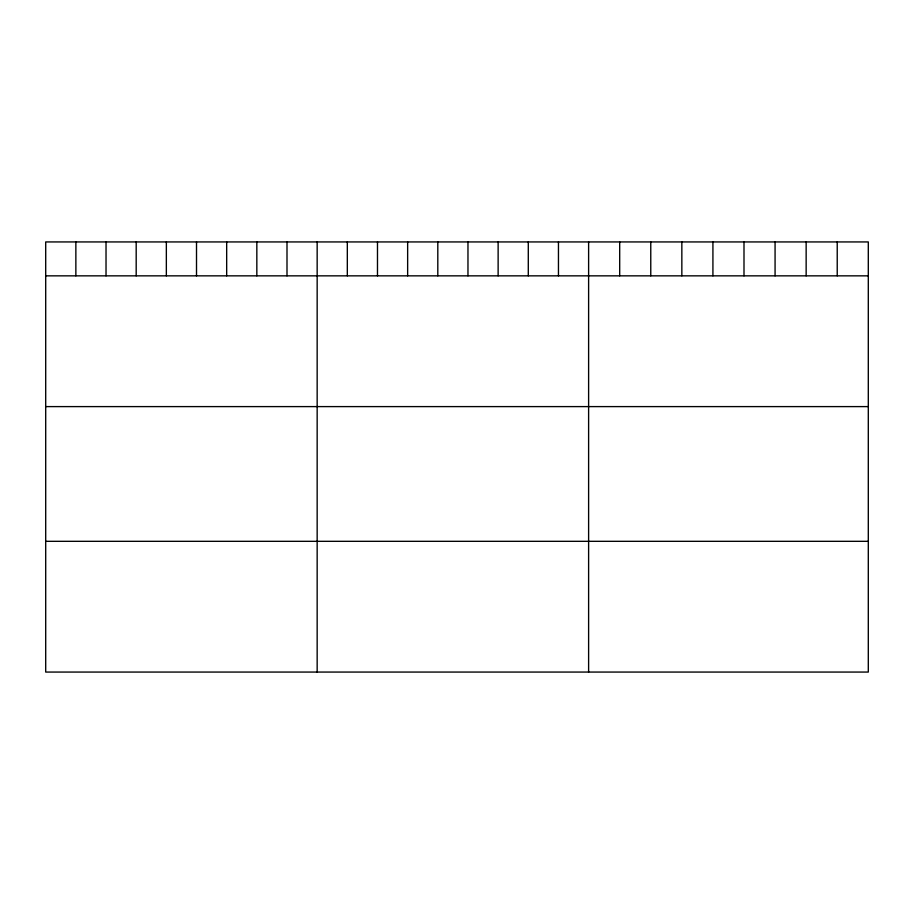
<?xml version="1.0" encoding="UTF-8"?>
<svg xmlns="http://www.w3.org/2000/svg" width="914" height="914" viewBox="0 0 914 914"><rect width="100%" height="100%" fill="white"/><g stroke="black" fill="none" stroke-linecap="round" stroke-linejoin="round"><path stroke-width="1.37" d="M868.3 275.845L868.3 672.064L45.7 672.064L45.7 241.936L868.3 241.936L868.3 275.845L45.7 275.845M45.7 406.604L868.3 406.604M45.7 541.317L868.3 541.317M837.224 241.936L837.224 275.845M806.148 241.936L806.148 275.845M775.072 241.936L775.072 275.845M743.996 241.936L743.996 275.845M712.92 241.936L712.92 275.845M681.844 241.936L681.844 275.845M650.768 241.936L650.768 275.845M619.692 241.936L619.692 275.845M588.616 241.936L588.616 672.064M558.454 241.936L558.454 275.845M528.292 241.936L528.292 275.845M498.13 241.936L498.13 275.845M467.968 241.936L467.968 275.845M437.806 241.936L437.806 275.845M407.644 241.936L407.644 275.845M377.482 241.936L377.482 275.845M347.32 241.936L347.32 275.845M317.158 241.936L317.158 672.064M286.996 241.936L286.996 275.845M256.834 241.936L256.834 275.845M226.672 241.936L226.672 275.845M196.51 241.936L196.51 275.845M166.348 241.936L166.348 275.845M136.186 241.936L136.186 275.845M106.024 241.936L106.024 275.845M75.862 241.936L75.862 275.845"/></g></svg>
